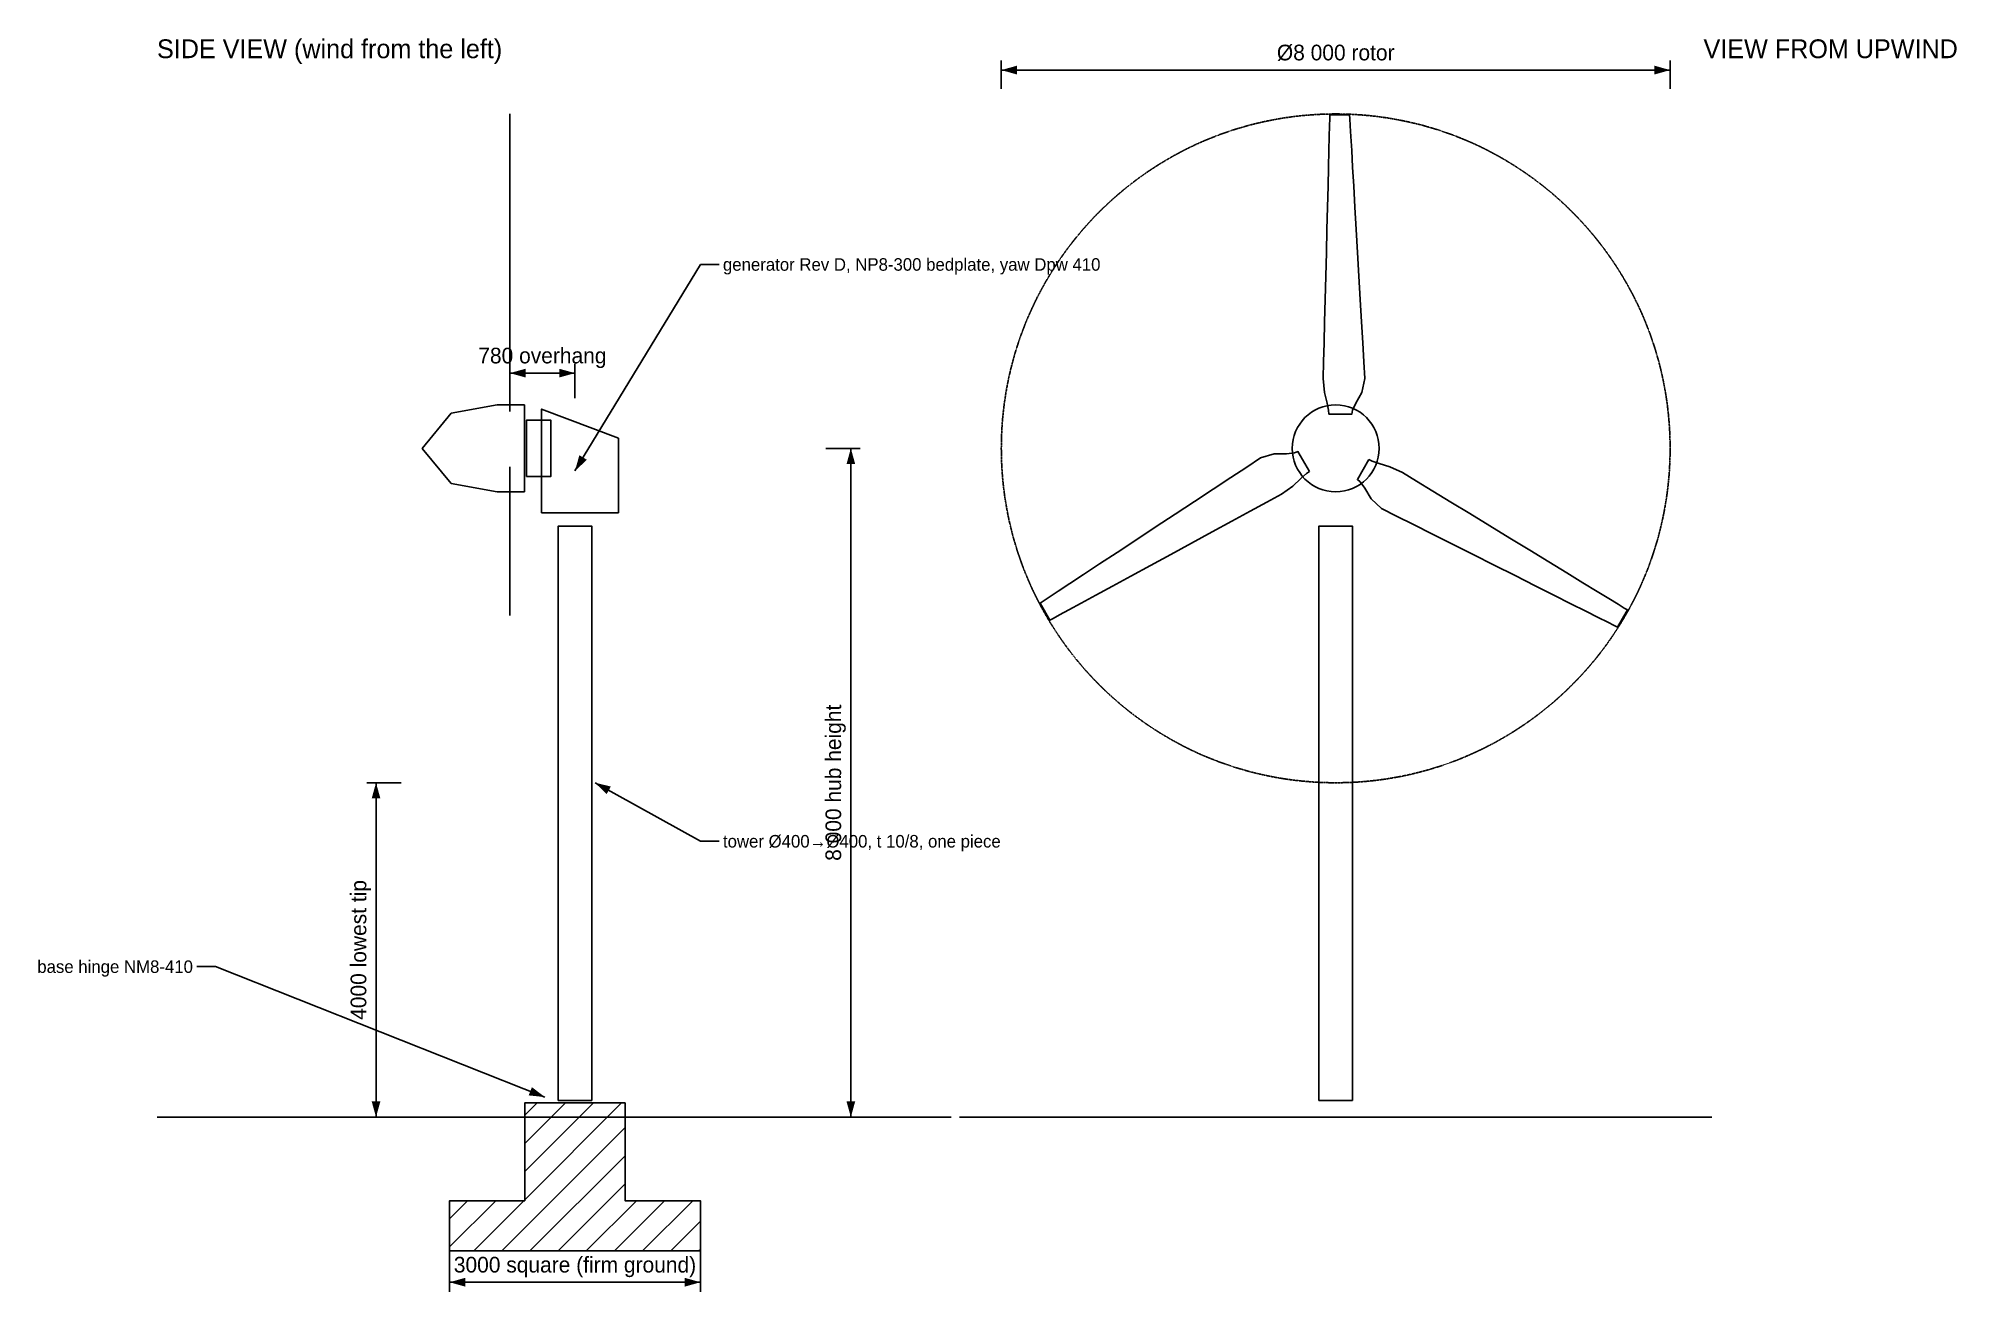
# Model space of a CAD drawing. Header units: millimetres. Extents: x -1419 to 21528, y -2088 to 12904.
import ezdxf
from ezdxf.enums import TextEntityAlignment as Align

# ---------------------------------------------------------------- set-up
doc = ezdxf.new("R2010")
doc.units = ezdxf.units.MM
doc.linetypes.add('PHANTOM', pattern=[6.35, 3.175, -0.635, 0.635, -0.635, 0.635, -0.635])
for name, color, linetype in [('DIM', 3, 'Continuous'), ('HATCH', 9, 'Continuous'), ('OUTLINE', 7, 'Continuous'), ('PHANTOM', 5, 'PHANTOM'), ('TEXT', 3, 'Continuous')]:
    doc.layers.add(name, color=color, linetype=linetype)

msp = doc.modelspace()

# ---------------------------------------------------------------- hatches: boundary and pattern name
at = {"layer": 'DIM'}
for points in [[(10100, 12525), (10288, 12472), (10288, 12578)], [(18100, 12525), (17912, 12578), (17912, 12472)], [(4220, 8900), (4408, 8848), (4408, 8952)], [(5000, 8900), (4812, 8952), (4812, 8848)], [(5000, 7730), (5142, 7863), (5052, 7918)], [(8300, 8000), (8248, 7812), (8352, 7812)], [(2620, 4000), (2568, 3812), (2672, 3812)], [(5240, 4000), (5378, 3863), (5429, 3955)], [(4640, 240), (4485, 358), (4446, 260)], [(2620, 0), (2672, 188), (2568, 188)], [(8300, 0), (8352, 188), (8248, 188)], [(3500, -1975), (3688, -2028), (3688, -1922)], [(6500, -1975), (6312, -1922), (6312, -2028)]]:
    msp.add_hatch(color=7, dxfattribs=at).paths.add_polyline_path(points)
at = {"layer": 'HATCH'}
h = msp.add_hatch(dxfattribs=at)
h.set_pattern_fill('ANSI31', scale=75)
h.paths.add_polyline_path([(3500, -1600), (6500, -1600), (6500, -1000), (5600, -1000), (5600, 170), (4400, 170), (4400, -1000), (3500, -1000)])

# ---------------------------------------------------------------- linework, layer by layer
at = {"layer": 'DIM'}
for p, q in [((10100, 12300), (10100, 12638)), ((18100, 12300), (18100, 12638)), ((10100, 12525), (18100, 12525)), ((5000, 7730), (6500, 10200)), ((6500, 10200), (6725, 10200)), ((4220, 8600), (4220, 9012)), ((5000, 8600), (5000, 9012)), ((4220, 8900), (5000, 8900)), ((8000, 8000), (8412, 8000)), ((8300, 0), (8300, 8000)), ((2920, 4000), (2508, 4000)), ((2620, 4000), (2620, 0)), ((5240, 4000), (6500, 3300)), ((6500, 3300), (6725, 3300)), ((700, 1800), (475, 1800)), ((4640, 240), (700, 1800)), ((2920, 0), (2508, 0)), ((8000, 0), (8412, 0)), ((3500, -1600), (3500, -2088)), ((6500, -1600), (6500, -2088)), ((3500, -1975), (6500, -1975))]:
    msp.add_line(p, q, dxfattribs=at)
at = {"layer": 'OUTLINE'}
for p, q in [((4220, 8442), (4220, 12000)), ((4220, 7779), (4220, 6000)), ((4220, 7779), (4220, 6000)), ((0, 0), (9500, 0)), ((9600, 0), (18600, 0))]:
    msp.add_line(p, q, dxfattribs=at)
for points in [[(14017, 8411), (14014, 8455), (13998, 8542), (13966, 8670), (13950, 8835), (13955, 9035), (13961, 9262), (13967, 9513), (13974, 9781), (13981, 10059), (13988, 10341), (13995, 10619), (14001, 10887), (14008, 11138), (14013, 11365), (14018, 11565), (14022, 11730), (14026, 11858), (14028, 11945), (14029, 11989), (14266, 11989), (14268, 11945), (14273, 11858), (14281, 11730), (14291, 11565), (14302, 11365), (14315, 11138), (14330, 10887), (14346, 10619), (14362, 10341), (14378, 10059), (14394, 9781), (14410, 9513), (14425, 9262), (14438, 9035), (14449, 8835), (14412, 8670), (14339, 8542), (14302, 8455), (14294, 8411)], [(3170, 8000), (3520, 8420), (4070, 8520), (4395, 8520), (4395, 7480), (4070, 7480), (3520, 7580)], [(4420, 7662), (4710, 7662), (4710, 8338), (4420, 8338)], [(4600, 7230), (5520, 7230), (5520, 8120), (4600, 8470)], [(13786, 7723), (13749, 7698), (13682, 7640), (13587, 7549), (13451, 7453), (13276, 7357), (13076, 7248), (12856, 7128), (12621, 7000), (12376, 6867), (12129, 6732), (11885, 6599), (11649, 6471), (11429, 6351), (11229, 6242), (11054, 6147), (10908, 6068), (10796, 6007), (10720, 5965), (10681, 5944), (10563, 6149), (10599, 6173), (10672, 6221), (10779, 6292), (10918, 6383), (11084, 6492), (11275, 6618), (11485, 6756), (11709, 6903), (11942, 7056), (12178, 7211), (12410, 7364), (12634, 7512), (12844, 7650), (13035, 7775), (13202, 7885), (13364, 7935), (13511, 7936), (13605, 7947), (13647, 7962)], [(14498, 7866), (14537, 7847), (14621, 7818), (14747, 7781), (14898, 7712), (15068, 7608), (15263, 7489), (15477, 7358), (15706, 7219), (15943, 7074), (16183, 6927), (16421, 6782), (16649, 6642), (16863, 6511), (17058, 6392), (17228, 6288), (17369, 6202), (17478, 6135), (17552, 6090), (17590, 6067), (17472, 5862), (17432, 5882), (17354, 5921), (17240, 5978), (17092, 6053), (16913, 6142), (16710, 6245), (16485, 6357), (16245, 6478), (15996, 6603), (15744, 6729), (15495, 6854), (15256, 6975), (15031, 7088), (14827, 7190), (14649, 7280), (14524, 7395), (14450, 7522), (14393, 7598), (14359, 7627)], [(4800, 200), (5200, 200), (5200, 7070), (4800, 7070)], [(13900, 200), (14300, 200), (14300, 7070), (13900, 7070)], [(3500, -1600), (6500, -1600), (6500, -1000), (5600, -1000), (5600, 170), (4400, 170), (4400, -1000), (3500, -1000)]]:
    msp.add_lwpolyline(points, close=True, dxfattribs=at)
msp.add_circle((14100, 8000), 520, dxfattribs=at)
at = {"layer": 'PHANTOM'}
msp.add_circle((14100, 8000), 4000, dxfattribs=at)

# ---------------------------------------------------------------- texts
at = {"layer": 'DIM'}
for s, p in [('Ø8 000 rotor', (14100, 12585)), ('780 overhang', (4610, 8960)), ('3000 square (firm ground)', (5000, -1915))]:
    msp.add_text(s, height=187.5, dxfattribs=at).set_placement(p, align=Align.BOTTOM_CENTER)
for s, p in [('generator Rev D, NP8-300 bedplate, yaw Dpw 410', (6770, 10200)), ('tower Ø400→Ø400, t 10/8, one piece', (6770, 3300))]:
    msp.add_text(s, height=150, dxfattribs=at).set_placement(p, align=Align.MIDDLE_LEFT)
for s, p in [('8 000 hub height', (8240, 4000)), ('4000 lowest tip', (2560, 2000))]:
    msp.add_text(s, height=187.5, rotation=90, dxfattribs=at).set_placement(p, align=Align.BOTTOM_CENTER)
msp.add_text('base hinge NM8-410', height=150, dxfattribs=at).set_placement((430, 1800), align=Align.MIDDLE_RIGHT)
at = {"layer": 'TEXT'}
for s, p in [('SIDE VIEW (wind from the left)', (0, 12600)), ('VIEW FROM UPWIND', (18500, 12600))]:
    msp.add_text(s, height=225, dxfattribs=at).set_placement(p, align=Align.BOTTOM_LEFT)

doc.saveas('drawing.dxf')
